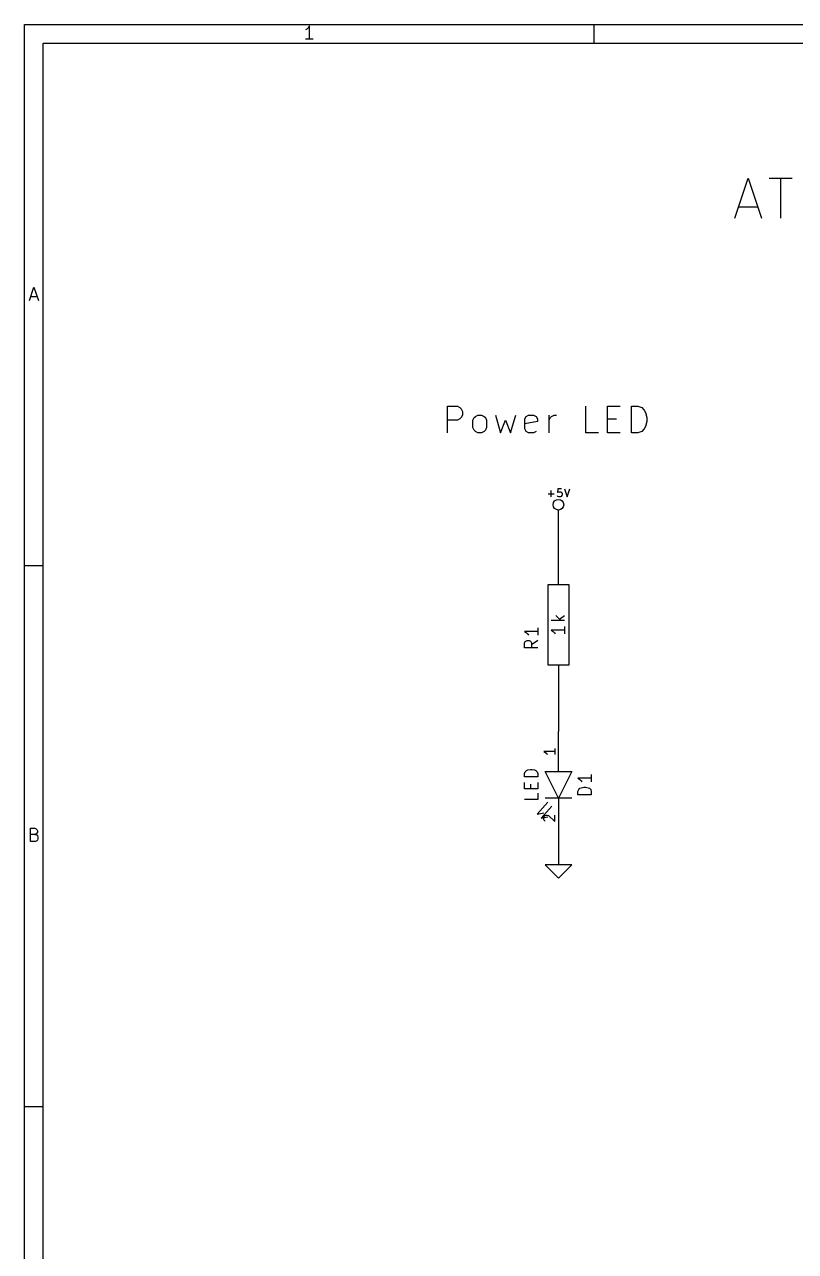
# Model space of a CAD drawing. Extents: x 4000 to 196000, y 4000 to 146000.
# Drawn here: x 4000 to 32880, y 100008 to 146000 of the extents above; entities that cross this region are included whole.
import ezdxf

# ---------------------------------------------------------------- set-up
doc = ezdxf.new("R2010")
doc.units = 0
doc.layers.add('BLACK', color=1, linetype='CONTINUOUS')

msp = doc.modelspace()

# ---------------------------------------------------------------- linework, layer by layer
at = {"layer": 'BLACK'}
for p, q in [((4000, 146000), (196000, 146000)), ((4000, 4000), (4000, 146000)), ((14570, 145830), (14530, 145800)), ((14620, 145880), (14570, 145830)), ((14670, 145950), (14620, 145880)), ((14670, 145450), (14670, 145950)), ((25330, 146000), (25330, 145300)), ((14810, 145450), (14530, 145450)), ((4700, 145300), (195300, 145300)), ((4700, 4700), (4700, 145300)), ((30610, 138740), (31110, 140240)), ((31110, 140240), (31610, 138740)), ((31900, 140240), (32760, 140240)), ((32330, 138740), (32330, 140240)), ((30760, 139170), (31470, 139170)), ((4190, 135660), (4350, 136160)), ((4350, 136160), (4520, 135660)), ((4240, 135800), (4470, 135800)), ((19840, 130700), (19840, 131700)), ((19840, 131700), (20220, 131700)), ((20220, 131700), (20310, 131650)), ((20310, 131650), (20360, 131600)), ((20360, 131600), (20410, 131500)), ((25030, 130700), (25030, 131700)), ((25840, 130700), (25840, 131700)), ((25840, 131700), (26310, 131700)), ((26740, 130700), (26740, 131700)), ((26740, 131700), (26980, 131700)), ((26980, 131700), (27120, 131650)), ((27120, 131650), (27210, 131550)), ((27210, 131550), (27260, 131460)), ((20220, 131170), (19840, 131170)), ((20310, 131220), (20220, 131170)), ((20360, 131270), (20310, 131220)), ((20410, 131360), (20360, 131270)), ((20410, 131500), (20410, 131360)), ((20790, 131170), (20840, 131270)), ((20790, 130890), (20790, 131170)), ((20840, 131270), (20890, 131310)), ((20890, 131310), (20980, 131360)), ((20980, 131360), (21120, 131360)), ((21120, 131360), (21220, 131310)), ((21220, 131310), (21270, 131270)), ((21270, 131270), (21310, 131170)), ((21310, 131170), (21310, 130890)), ((21640, 131360), (21830, 130700)), ((21830, 130700), (22020, 131170)), ((22020, 131170), (22210, 130700)), ((22210, 130700), (22400, 131360)), ((22740, 131220), (22790, 131310)), ((22740, 130840), (22740, 131220)), ((23220, 131120), (22740, 131030)), ((22790, 131310), (22880, 131360)), ((22880, 131360), (23070, 131360)), ((23070, 131360), (23170, 131310)), ((23170, 131310), (23220, 131220)), ((23220, 131220), (23220, 131120)), ((23650, 130700), (23650, 131360)), ((23650, 131170), (23700, 131270)), ((23700, 131270), (23740, 131310)), ((23740, 131310), (23840, 131360)), ((23840, 131360), (23930, 131360)), ((25840, 131220), (26170, 131220)), ((27260, 131460), (27310, 131270)), ((27310, 131120), (27260, 130930)), ((27310, 131270), (27310, 131120)), ((20840, 130790), (20790, 130890)), ((20890, 130740), (20840, 130790)), ((20980, 130700), (20890, 130740)), ((21120, 130700), (20980, 130700)), ((21220, 130740), (21120, 130700)), ((21270, 130790), (21220, 130740)), ((21310, 130890), (21270, 130790)), ((22790, 130740), (22740, 130840)), ((22880, 130700), (22790, 130740)), ((23070, 130700), (22880, 130700)), ((23170, 130740), (23070, 130700)), ((25500, 130700), (25030, 130700)), ((26310, 130700), (25840, 130700)), ((26980, 130700), (26740, 130700)), ((27120, 130740), (26980, 130700)), ((27210, 130840), (27120, 130740)), ((27260, 130930), (27210, 130840)), ((23610, 128410), (23840, 128410)), ((23730, 128300), (23730, 128530)), ((23980, 128600), (23970, 128460)), ((23970, 128460), (23980, 128470)), ((23980, 128310), (23970, 128330)), ((24120, 128600), (23980, 128600)), ((23980, 128470), (24010, 128480)), ((24010, 128480), (24080, 128480)), ((24080, 128480), (24110, 128470)), ((24110, 128470), (24120, 128460)), ((24120, 128330), (24110, 128310)), ((24120, 128460), (24140, 128430)), ((24140, 128360), (24120, 128330)), ((24140, 128430), (24140, 128360)), ((24230, 128600), (24330, 128300)), ((24330, 128300), (24430, 128600)), ((24010, 128300), (23980, 128310)), ((24080, 128300), (24010, 128300)), ((24110, 128310), (24080, 128300)), ((24000, 127500), (24000, 127800)), ((24000, 126000), (24000, 127500)), ((4000, 125720), (4700, 125720)), ((24000, 125000), (24000, 126000)), ((24400, 125000), (23600, 125000)), ((23600, 125000), (23600, 122000)), ((24400, 122000), (24400, 125000)), ((23900, 123850), (24090, 123660)), ((24040, 123710), (24230, 123850)), ((23230, 123390), (23230, 123110)), ((24230, 123660), (23730, 123660)), ((24230, 123300), (23730, 123300)), ((23730, 123300), (23800, 123250)), ((24230, 123440), (24230, 123160)), ((23230, 123250), (22730, 123250)), ((22730, 123250), (22800, 123200)), ((22730, 122820), (22760, 122870)), ((22730, 122630), (22730, 122820)), ((22760, 122870), (22780, 122890)), ((22780, 122890), (22830, 122910)), ((22800, 123200), (22850, 123150)), ((22830, 122910), (22900, 122910)), ((22850, 123150), (22880, 123110)), ((22900, 122910), (22950, 122890)), ((22950, 122890), (22970, 122870)), ((22970, 122870), (22990, 122820)), ((23230, 122910), (22990, 122750)), ((22990, 122820), (22990, 122630)), ((23800, 123250), (23850, 123200)), ((23850, 123200), (23880, 123160)), ((23230, 122630), (22730, 122630)), ((23600, 122000), (24400, 122000)), ((24000, 122000), (24000, 121000)), ((24000, 121000), (24000, 119500)), ((24000, 118000), (24000, 119500)), ((23860, 118750), (23460, 118750)), ((23460, 118750), (23520, 118710)), ((23520, 118710), (23560, 118670)), ((23560, 118670), (23580, 118640)), ((23860, 118860), (23860, 118640)), ((22730, 117920), (22760, 117990)), ((22730, 117800), (22730, 117920)), ((23230, 117800), (22730, 117800)), ((22760, 117990), (22800, 118040)), ((22800, 118040), (22850, 118060)), ((22850, 118060), (22950, 118080)), ((22950, 118080), (23020, 118080)), ((23020, 118080), (23110, 118060)), ((23110, 118060), (23160, 118040)), ((23160, 118040), (23210, 117990)), ((23210, 117990), (23230, 117920)), ((23230, 117920), (23230, 117800)), ((24000, 117000), (23500, 118000)), ((23500, 118000), (24500, 118000)), ((24500, 118000), (24000, 117000)), ((25230, 117750), (24730, 117750)), ((24730, 117750), (24800, 117700)), ((25230, 117890), (25230, 117610)), ((22730, 117350), (22730, 117590)), ((23230, 117350), (22730, 117350)), ((22970, 117350), (22970, 117520)), ((23230, 117590), (23230, 117350)), ((24730, 117250), (24760, 117320)), ((24760, 117320), (24800, 117370)), ((24800, 117700), (24850, 117650)), ((24800, 117370), (24850, 117390)), ((24850, 117650), (24880, 117610)), ((24850, 117390), (24950, 117410)), ((24950, 117410), (25020, 117410)), ((25020, 117410), (25110, 117390)), ((25110, 117390), (25160, 117370)), ((25160, 117370), (25210, 117320)), ((25210, 117320), (25230, 117250)), ((23230, 116950), (22730, 116950)), ((23600, 116850), (23200, 116400)), ((23230, 117190), (23230, 116950)), ((24500, 117000), (23500, 117000)), ((24000, 117000), (24000, 115500)), ((24730, 117130), (24730, 117250)), ((25230, 117130), (24730, 117130)), ((25230, 117250), (25230, 117130)), ((23200, 116400), (23450, 116450)), ((23750, 116700), (23350, 116250)), ((23350, 116250), (23600, 116300)), ((23460, 116290), (23480, 116330)), ((23460, 116190), (23460, 116290)), ((23480, 116160), (23460, 116190)), ((23480, 116330), (23500, 116350)), ((23500, 116140), (23480, 116160)), ((23500, 116350), (23540, 116360)), ((23540, 116360), (23580, 116360)), ((23580, 116360), (23630, 116350)), ((23630, 116350), (23860, 116120)), ((23860, 116120), (23860, 116360)), ((4220, 115380), (4220, 115880)), ((4220, 115880), (4390, 115880)), ((4390, 115640), (4220, 115640)), ((4390, 115880), (4430, 115850)), ((4430, 115660), (4390, 115640)), ((4390, 115640), (4460, 115620)), ((4430, 115850), (4460, 115830)), ((4460, 115690), (4430, 115660)), ((4460, 115830), (4480, 115780)), ((4480, 115730), (4460, 115690)), ((4460, 115620), (4480, 115590)), ((4480, 115780), (4480, 115730)), ((4480, 115590), (4500, 115540)), ((4500, 115470), (4480, 115430)), ((4500, 115540), (4500, 115470)), ((24000, 115500), (24000, 114500)), ((4410, 115380), (4220, 115380)), ((4460, 115400), (4410, 115380)), ((4480, 115430), (4460, 115400)), ((23500, 114500), (24000, 114000)), ((24500, 114500), (23500, 114500)), ((24000, 114000), (24500, 114500)), ((4000, 105440), (4700, 105440))]:
    msp.add_line(p, q, dxfattribs=at)
msp.add_circle((24000, 128000), 200, dxfattribs=at)

doc.saveas('drawing.dxf')
